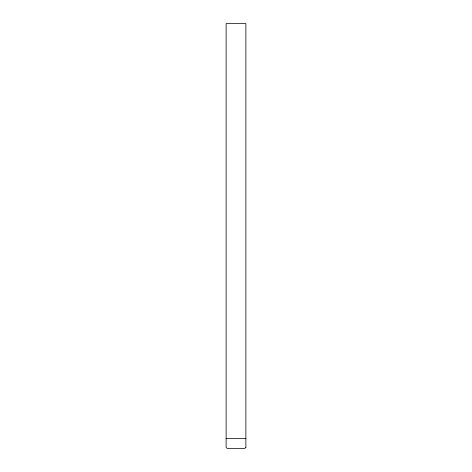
<?xml version="1.0" encoding="UTF-8"?>
<svg xmlns="http://www.w3.org/2000/svg" width="472" height="472" viewBox="0 0 472 472"><rect width="100%" height="100%" fill="white"/><g stroke="black" fill="none" stroke-linecap="round" stroke-linejoin="round"><path stroke-width="0.71" d="M226.123 438.523L245.877 438.523M245.877 447.415L244.891 448.4L227.109 448.4L226.123 447.415L226.123 23.6L245.877 23.6L245.877 447.415"/></g></svg>
